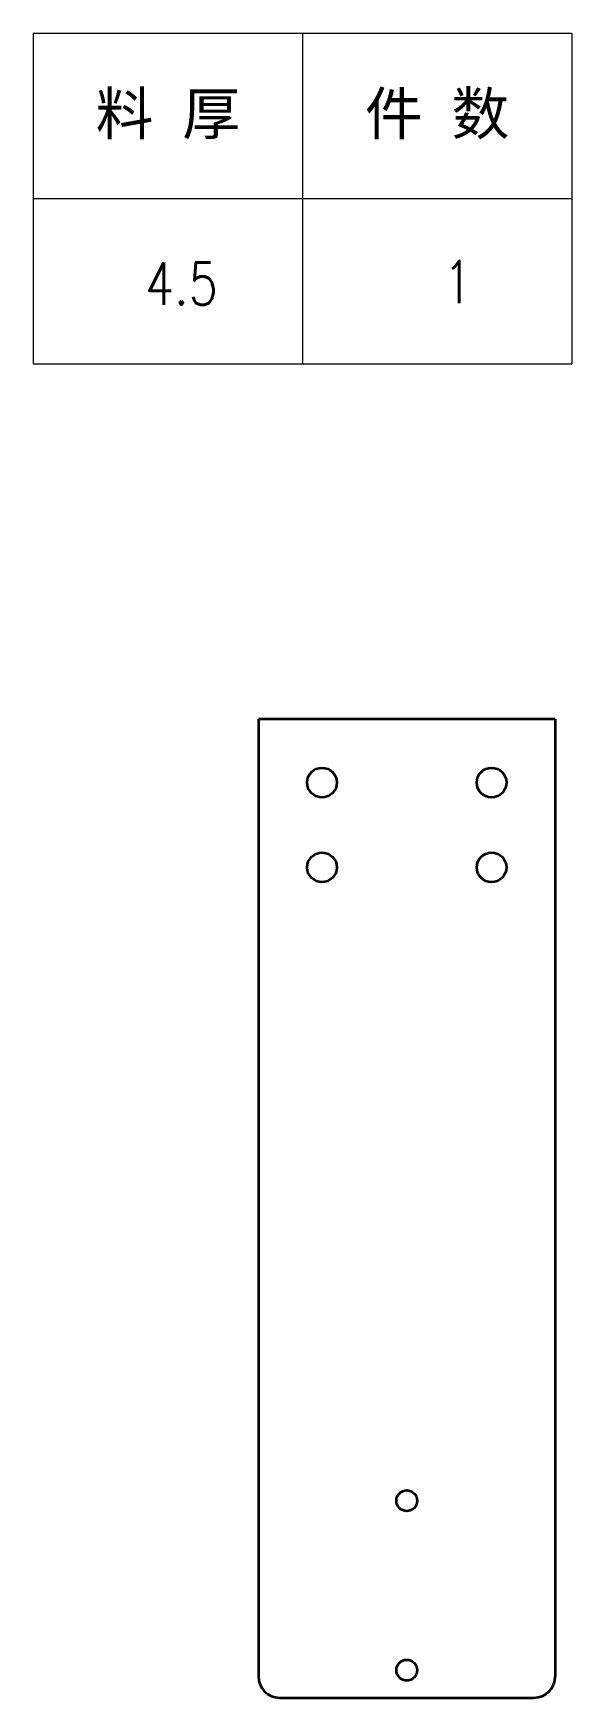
# Model space of a CAD drawing. Header units: millimetres. Extents: x 1333 to 58474, y -42879 to 3618.
# Drawn here: x 56970.3 to 57097.3, y 3225.6 to 3618.5 of the extents above; entities that cross this region are included whole.
import ezdxf
from ezdxf.enums import TextEntityAlignment as Align

# ---------------------------------------------------------------- set-up
doc = ezdxf.new("R2010")
doc.units = ezdxf.units.MM
doc.header["$LTSCALE"] = 0.5
doc.layers.add('标注线', color=3, linetype='Continuous', lineweight=18)
doc.styles.add('DIM', font='romans.shx', dxfattribs={"width": 0.8, "bigfont": 'bigfont.shx'})
doc.styles.get("Standard").update_dxf_attribs({"font": 'simplex.shx'})

# ---------------------------------------------------------------- blocks, each defined once
blk = doc.blocks.new('*T151')
at = {"color": 0, "linetype": 'ByBlock', "lineweight": -2, "transparency": 16777216}
for p, q in [((0, 0), (127, 0)), ((0, 0), (0, -78)), ((63.5, 0), (63.5, -78)), ((127, 0), (127, -78)), ((0, -39), (127, -39)), ((0, -78), (127, -78))]:
    blk.add_line(p, q, dxfattribs=at)
at = {"color": 0, "transparency": 16777216, "char_height": 10, "width": 60.5, "attachment_point": 5}
for s, insert in [('{\\fSimSun|b0|i0|c134|p2;料 厚}', (31.75, -19.5)), ('{\\fSimSun|b0|i0|c134|p2;件 数}', (95.25, -19.5))]:
    blk.add_mtext(s, dxfattribs=dict(at, insert=insert))
blk = doc.blocks.new('拆图参数')
blk.add_blockref('*T151', (-63.5, 78))
at = {"style": 'DIM', "width": 0.8}
blk.add_attdef('6', text='', height=10, dxfattribs=at).set_placement((-37.13, 18.91), align=Align.MIDDLE_LEFT)
blk.add_attdef('1', text='', height=10, dxfattribs=at).set_placement((36.65, 19.27), align=Align.MIDDLE_CENTER)

msp = doc.modelspace()

# ---------------------------------------------------------------- linework, layer by layer
at = {"color": 7, "lineweight": 35}
for p, q in [((57093.433, 3456.618), (57023.433, 3456.618)), ((57023.433, 3456.618), (57023.433, 3230.618)), ((57093.433, 3456.618), (57093.433, 3230.618)), ((57028.433, 3225.618), (57088.433, 3225.618))]:
    msp.add_line(p, q, dxfattribs=at)
for centre, radius in [((57038.433, 3441.618), 3.5), ((57078.433, 3441.618), 3.5), ((57038.433, 3421.618), 3.5), ((57078.433, 3421.618), 3.5), ((57058.433, 3272.118), 2.458), ((57058.433, 3232.118), 2.458)]:
    msp.add_circle(centre, radius, dxfattribs=at)
for centre, start, end in [((57028.433, 3230.618), 180, 270), ((57088.433, 3230.618), 270, 360)]:
    msp.add_arc(centre, 5, start, end, dxfattribs=at)

# ---------------------------------------------------------------- block references
at = {"layer": '标注线'}
msp.add_blockref('拆图参数', (57033.834, 3540.49), dxfattribs=at).add_auto_attribs({'1': '1', '6': '4.5'})

doc.saveas('drawing.dxf')
